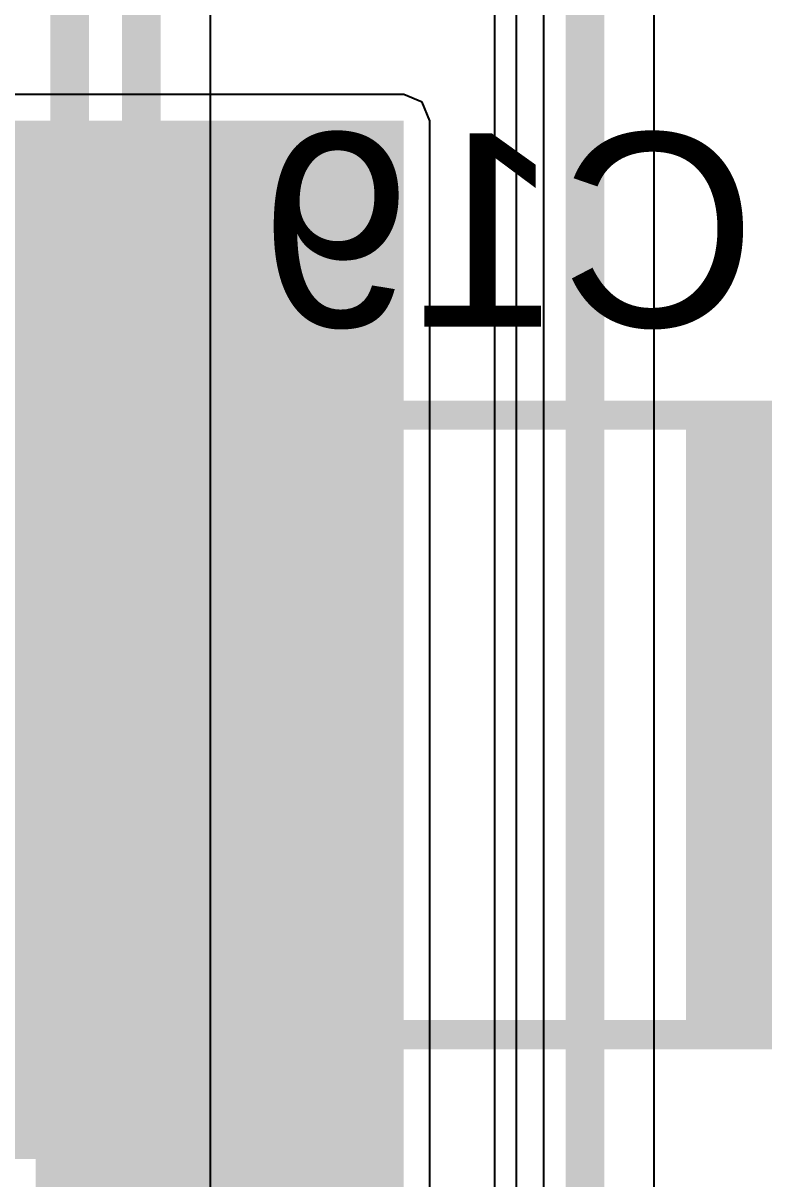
# Model space of a CAD drawing. Header units: inches. Extents: x -2.7 to 10.9, y -2.9 to 7.4.
# Drawn here: x 1.3544 to 1.5075, y -1.1561 to -0.9173 of the extents above; entities that cross this region are included whole.
import ezdxf

# ---------------------------------------------------------------- set-up
doc = ezdxf.new("R2010")
doc.units = ezdxf.units.IN
doc.header["$MEASUREMENT"] = 0
for name, color, linetype in [('Board Outline', 216, 'Continuous'), ('Bottom Layer', 5, 'Continuous'), ('Bottom Overlay', 54, 'Continuous'), ('Bottom Paste', 16, 'Continuous'), ('Bottom Solder', 6, 'Continuous'), ('Layer 3', 76, 'Continuous'), ('Top Layer', 1, 'Continuous')]:
    doc.layers.add(name, color=color, linetype=linetype)
doc.styles.add('Arial', font='', dxfattribs={"height": 0.2})
doc.styles.get('Arial').set_extended_font_data('Arial')

# ---------------------------------------------------------------- blocks, each defined once
blk = doc.blocks.new('CASE_B_B_325')
at = {"layer": 'Bottom Layer'}
for points in [[(-0.03346, 0.05906), (-0.03346, -0.05906), (-0.10039, -0.05906), (-0.10039, 0.05906)], [(0.10039, 0.05906), (0.10039, -0.05906), (0.03346, -0.05906), (0.03346, 0.05906)]]:
    blk.add_hatch(color=5, dxfattribs=at).paths.add_polyline_path(points)
at = {"layer": 'Bottom Paste'}
for points in [[(-0.03346, 0.05906), (-0.03346, -0.05906), (-0.10039, -0.05906), (-0.10039, 0.05906)], [(0.10039, 0.05906), (0.10039, -0.05906), (0.03346, -0.05906), (0.03346, 0.05906)]]:
    blk.add_hatch(color=16, dxfattribs=at).paths.add_polyline_path(points)
at = {"layer": 'Bottom Solder'}
for points in [[(-0.02946, 0.06306), (-0.02946, -0.06306), (-0.10439, -0.06306), (-0.10439, 0.06306)], [(0.10439, 0.06306), (0.10439, -0.06306), (0.02946, -0.06306), (0.02946, 0.06306)]]:
    blk.add_hatch(color=6, dxfattribs=at).paths.add_polyline_path(points)
at = {"layer": 'Bottom Overlay'}
for points in [[(-0.07615, 0.064, 0.006, 0.006, 0), (0.07985, 0.064, 0.006, 0.006, 0)], [(-0.119, -0.016, 0.005, 0.005, 0), (-0.119, 0.01, 0.005, 0.005, 0)], [(-0.132, -0.002, 0.005, 0.005, 0), (-0.106, -0.002, 0.005, 0.005, 0)], [(-0.07615, -0.064, 0.006, 0.006, 0), (0.07985, -0.064, 0.006, 0.006, 0)]]:
    blk.add_lwpolyline(points, format="xyseb", dxfattribs=at)
for points in [[(-0.07765, 0.064, 0.003, 0.003, 1), (-0.07465, 0.064, 0.003, 0.003, 1)], [(0.07835, 0.064, 0.003, 0.003, 1), (0.08135, 0.064, 0.003, 0.003, 1)], [(-0.12025, 0.01, 0.0025, 0.0025, 1), (-0.11775, 0.01, 0.0025, 0.0025, 1)], [(-0.13325, -0.002, 0.0025, 0.0025, 1), (-0.13075, -0.002, 0.0025, 0.0025, 1)], [(-0.10725, -0.002, 0.0025, 0.0025, 1), (-0.10475, -0.002, 0.0025, 0.0025, 1)], [(-0.12025, -0.016, 0.0025, 0.0025, 1), (-0.11775, -0.016, 0.0025, 0.0025, 1)], [(-0.07765, -0.064, 0.003, 0.003, 1), (-0.07465, -0.064, 0.003, 0.003, 1)], [(0.07835, -0.064, 0.003, 0.003, 1), (0.08135, -0.064, 0.003, 0.003, 1)]]:
    blk.add_lwpolyline(points, format="xyseb", close=True, dxfattribs=at)

msp = doc.modelspace()

# ---------------------------------------------------------------- hatches: boundary and pattern name
at = {"layer": 'Bottom Layer'}
for points in [[(1.208, -1.152), (1.43305, -1.152), (1.43305, -0.93744), (1.208, -0.93744)], [(1.35695, -1.28347), (1.43305, -1.28347), (1.43305, -0.93744), (1.35695, -0.93744)]]:
    msp.add_hatch(color=5, dxfattribs=at).paths.add_polyline_path(points)

# ---------------------------------------------------------------- linework, layer by layer
at = {"layer": 'Board Outline'}
msp.add_lwpolyline([(2.84412, -0.24125, 0.005, 0.005, -0.741893), (-2.49969, -1.37795, 0.005, 0.005, 0)], format="xyseb", dxfattribs=at)
at = {"layer": 'Bottom Layer'}
for p, q in [((1.43305, -0.93203), (1.208, -0.93203)), ((1.43688, -0.93361), (1.43305, -0.93203)), ((1.43846, -0.93744), (1.43688, -0.93361)), ((1.43846, -1.15818), (1.43846, -0.93744))]:
    msp.add_line(p, q, dxfattribs=at)
at = {"layer": 'Layer 3'}
for p, q in [((1.4518, -0.33923), (1.4518, -1.17286)), ((1.462, -1.18305), (1.462, -0.33923))]:
    msp.add_line(p, q, dxfattribs=at)
at = {"layer": 'Top Layer'}
for p, q in [((1.3931, -1.44613), (1.3931, 0.35627)), ((1.45628, -0.32991), (1.45628, -1.35141)), ((1.48483, -1.3455), (1.48483, -0.32991))]:
    msp.add_line(p, q, dxfattribs=at)
for points in [[(1.364, -1.94999, 0.008, 0.008, 0), (1.364, 0.36933, 0.008, 0.008, 0)], [(1.37883, -1.94983, 0.008, 0.008, 0), (1.37883, 0.36219, 0.008, 0.008, 0)], [(1.47056, -1.35141, 0.008, 0.008, 0), (1.47056, -0.319, 0.008, 0.008, 0)]]:
    msp.add_lwpolyline(points, format="xyseb", dxfattribs=at)

# ---------------------------------------------------------------- block references
msp.add_blockref('CASE_B_B_325', (1.46193, -1.06231))

# ---------------------------------------------------------------- texts
at = {"layer": 'Bottom Overlay', "style": 'Arial', "text_generation_flag": 2}
msp.add_text('C19', height=0.04, dxfattribs=at).set_placement((1.50604, -0.98001))

doc.saveas('drawing.dxf')
